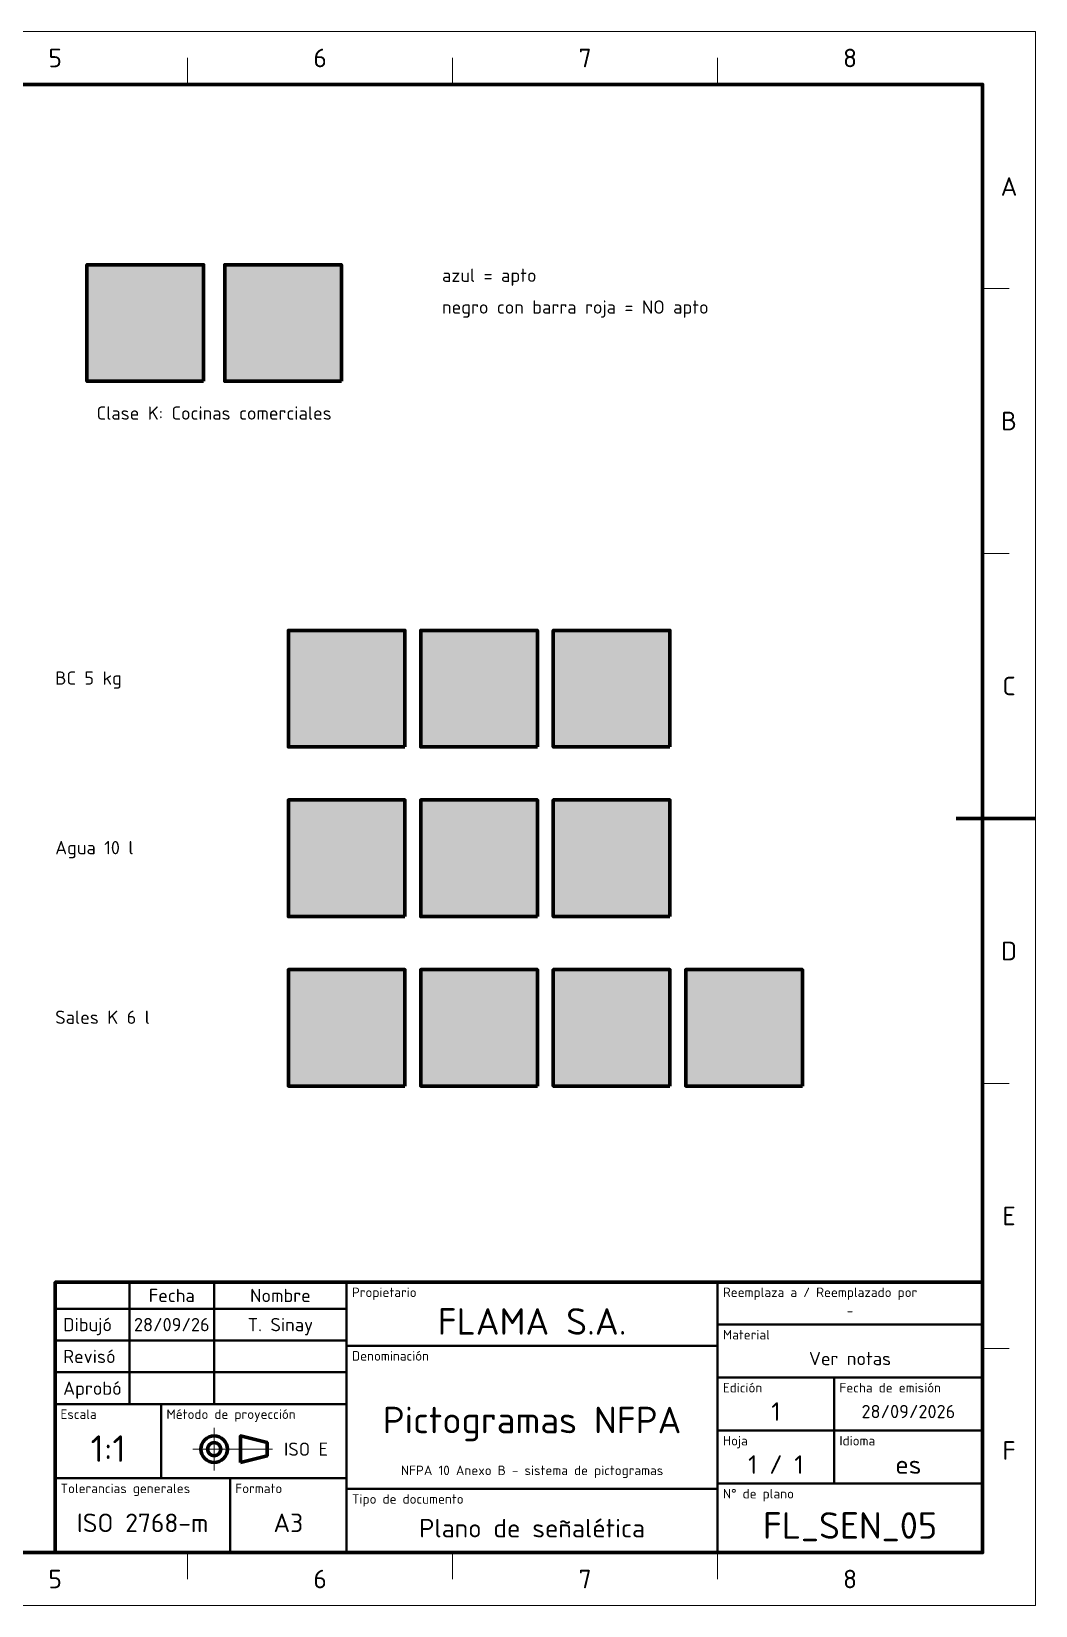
# Model space of a CAD drawing. Header units: millimetres. Extents: x 0 to 420, y 0 to 297.
# Drawn here: x 230.5 to 420, y 0 to 297 of the extents above; entities that cross this region are included whole.
import ezdxf
from ezdxf.enums import TextEntityAlignment as Align

# ---------------------------------------------------------------- set-up
doc = ezdxf.new("R2010")
doc.units = ezdxf.units.MM
doc.linetypes.add('IRAM-F-TRAZO-PUNTO', pattern=[20, 15, -2, 1, -2])
for name, color, linetype, lineweight in [('01-VISIBLE', 7, 'CONTINUOUS', 70), ('03-EJE', 1, 'IRAM-F-TRAZO-PUNTO', 18), ('05-RAYADO', 8, 'CONTINUOUS', 18), ('06-TEXTO', 7, 'CONTINUOUS', 25), ('07-RECUADRO', 7, 'CONTINUOUS', 70), ('08-FINA', 5, 'CONTINUOUS', 18), ('10-ROTULO', 7, 'CONTINUOUS', 35), ('11-TEXTO-ROTULO', 7, 'CONTINUOUS', 25)]:
    doc.layers.add(name, color=color, linetype=linetype, lineweight=lineweight)
doc.styles.add('ISO3098', font='isocpeur.ttf')

msp = doc.modelspace()

# ---------------------------------------------------------------- hatches: boundary and pattern name
at = {"layer": '05-RAYADO', "true_color": 0x0096d7}
h = msp.add_hatch(color=7, dxfattribs=at)
h.dxf.hatch_style = 1
h.paths.add_polyline_path([(263, 231), (263, 253), (241, 253), (241, 231)])
at = {"layer": '05-RAYADO', "true_color": 0x191919}
h = msp.add_hatch(color=7, dxfattribs=at)
h.dxf.hatch_style = 1
h.paths.add_polyline_path([(289, 231), (289, 253), (267, 253), (267, 231)])
at = {"layer": '05-RAYADO', "true_color": 0xc81e2d}
h = msp.add_hatch(color=7, dxfattribs=at)
h.dxf.hatch_style = 1
h.paths.add_polyline_path([(267, 251.29), (267, 253), (268.71, 253), (289, 232.71), (289, 231), (287.29, 231)])
at = {"layer": '05-RAYADO', "true_color": 0xffffff}
h = msp.add_hatch(color=7, dxfattribs=at)
h.dxf.hatch_style = 1
h.paths.add_polyline_path([(247.03, 237.16), (246.46, 241.16), (248.17, 244.6), (249.03, 242.88), (250.46, 247.46), (251.89, 242.31), (252.46, 245.74), (254.46, 241.74), (253.89, 237.16), (255.96, 237.16), (255.96, 234.96), (244.96, 234.96), (244.96, 235.84), (241.44, 235.84), (241.44, 236.72), (244.96, 236.72), (244.96, 237.16)])
h = msp.add_hatch(color=7, dxfattribs=at)
h.dxf.hatch_style = 1
h.paths.add_polyline_path([(273.03, 237.16), (272.46, 241.16), (274.17, 244.6), (275.03, 242.88), (276.46, 247.46), (277.89, 242.31), (278.46, 245.74), (280.46, 241.74), (279.89, 237.16), (281.96, 237.16), (281.96, 234.96), (270.96, 234.96), (270.96, 235.84), (267.44, 235.84), (267.44, 236.72), (270.96, 236.72), (270.96, 237.16)])
at = {"layer": '05-RAYADO', "true_color": 0x191919}
h = msp.add_hatch(color=7, dxfattribs=at)
h.dxf.hatch_style = 1
h.paths.add_polyline_path([(301, 162), (301, 184), (279, 184), (279, 162)])
at = {"layer": '05-RAYADO', "true_color": 0xc81e2d}
h = msp.add_hatch(color=7, dxfattribs=at)
h.dxf.hatch_style = 1
h.paths.add_polyline_path([(279, 182.29), (279, 184), (280.71, 184), (301, 163.71), (301, 162), (299.29, 162)])
at = {"layer": '05-RAYADO', "true_color": 0x0096d7}
h = msp.add_hatch(color=7, dxfattribs=at)
h.dxf.hatch_style = 1
h.paths.add_polyline_path([(326, 162), (326, 184), (304, 184), (304, 162)])
h = msp.add_hatch(color=7, dxfattribs=at)
h.dxf.hatch_style = 1
h.paths.add_polyline_path([(351, 162), (351, 184), (329, 184), (329, 162)])
at = {"layer": '05-RAYADO', "true_color": 0xffffff}
h = msp.add_hatch(color=7, dxfattribs=at)
h.dxf.hatch_style = 1
h.paths.add_polyline_path([(289.78, 173.44), (289.12, 165.96), (282.08, 165.96), (281.42, 173.44), (283.22, 173.44), (282.83, 176.21), (284.02, 178.59), (284.61, 177.4), (285.6, 180.57), (286.59, 177), (286.99, 179.38), (288.37, 176.61), (287.98, 173.44)])
h = msp.add_hatch(color=7, dxfattribs=at)
h.dxf.hatch_style = 1
h.paths.add_polyline_path([(290.84, 169.96), (292.55, 173.4), (293.41, 171.68), (294.84, 176.26), (296.27, 171.11), (296.84, 174.54), (298.84, 170.54), (298.27, 165.96), (291.41, 165.96)])
h = msp.add_hatch(color=7, dxfattribs=at)
h.dxf.hatch_style = 1
h.paths.add_polyline_path([(307.96, 175.2), (307.96, 176.96), (309.72, 176.96), (309.72, 175.2), (312.14, 175.2), (312.14, 173.88), (307.74, 173.88), (307.74, 175.2)])
h = msp.add_hatch(color=7, dxfattribs=at)
h.dxf.hatch_style = 1
h.paths.add_polyline_path([(315.7, 165.96), (323.1, 165.96), (323.71, 170.89), (321.56, 175.2), (320.94, 171.5), (319.4, 177.05), (317.86, 172.12), (316.94, 173.97), (315.09, 170.27)])
h = msp.add_hatch(color=7, dxfattribs=at)
h.dxf.hatch_style = 1
h.paths.add_polyline_path([(341.41, 165.96), (348.27, 165.96), (348.84, 170.54), (346.84, 174.54), (346.27, 171.11), (344.84, 176.26), (343.41, 171.68), (342.55, 173.4), (340.84, 169.96)])
h = msp.add_hatch(color=7, dxfattribs=at)
h.dxf.hatch_style = 1
h.paths.add_polyline_path([(306.64, 165.96), (306.64, 175.2), (307.74, 175.2), (307.74, 173.88), (307.74, 172.56), (307.74, 165.96)])
h = msp.add_hatch(color=7, dxfattribs=at)
h.dxf.hatch_style = 1
h.paths.add_polyline_path([(307.74, 165.96), (307.74, 172.56), (312.14, 172.56), (312.14, 165.96)])
h = msp.add_hatch(color=7, dxfattribs=at)
h.dxf.hatch_style = 1
h.paths.add_polyline_path([(312.14, 165.96), (312.14, 172.56), (312.14, 173.88), (312.14, 175.2), (313.24, 175.2), (313.24, 165.96)])
h = msp.add_hatch(color=7, dxfattribs=at)
h.dxf.hatch_style = 1
h.paths.add_polyline_path([(331.2, 170.36), (330.32, 170.36), (330.32, 165.96), (330.32, 165.92), (330.31, 165.87), (330.3, 165.83), (330.29, 165.79), (330.27, 165.75), (330.25, 165.72), (330.22, 165.68), (330.19, 165.65), (330.16, 165.62), (330.12, 165.59), (330.09, 165.57), (330.05, 165.55), (330.01, 165.54), (329.97, 165.53), (329.92, 165.52), (329.88, 165.52), (329.84, 165.52), (329.79, 165.53), (329.75, 165.54), (329.71, 165.55), (329.67, 165.57), (329.64, 165.59), (329.6, 165.62), (329.57, 165.65), (329.54, 165.68), (329.51, 165.72), (329.49, 165.75), (329.47, 165.79), (329.46, 165.83), (329.45, 165.87), (329.44, 165.92), (329.44, 165.96), (329.44, 170.8), (329.44, 170.84), (329.45, 170.89), (329.46, 170.93), (329.47, 170.97), (329.49, 171.01), (329.51, 171.04), (329.54, 171.08), (329.57, 171.11), (329.6, 171.14), (329.64, 171.17), (329.67, 171.19), (329.71, 171.21), (329.75, 171.22), (329.79, 171.23), (329.84, 171.24), (329.88, 171.24), (331.2, 171.24), (331.2, 173), (337.36, 173), (337.36, 172.12), (339.56, 172.12), (339.56, 171.46), (337.36, 171.46), (337.36, 170.14), (339.56, 170.14), (339.56, 169.48), (337.36, 169.48), (337.36, 168.6), (331.2, 168.6)])
at = {"layer": '05-RAYADO', "true_color": 0x0096d7}
h = msp.add_hatch(color=7, dxfattribs=at)
h.dxf.hatch_style = 1
h.paths.add_polyline_path([(301, 130), (301, 152), (279, 152), (279, 130)])
at = {"layer": '05-RAYADO', "true_color": 0x191919}
h = msp.add_hatch(color=7, dxfattribs=at)
h.dxf.hatch_style = 1
h.paths.add_polyline_path([(326, 130), (326, 152), (304, 152), (304, 130)])
at = {"layer": '05-RAYADO', "true_color": 0xc81e2d}
h = msp.add_hatch(color=7, dxfattribs=at)
h.dxf.hatch_style = 1
h.paths.add_polyline_path([(304, 150.29), (304, 152), (305.71, 152), (326, 131.71), (326, 130), (324.29, 130)])
at = {"layer": '05-RAYADO', "true_color": 0x191919}
h = msp.add_hatch(color=7, dxfattribs=at)
h.dxf.hatch_style = 1
h.paths.add_polyline_path([(351, 130), (351, 152), (329, 152), (329, 130)])
at = {"layer": '05-RAYADO', "true_color": 0xc81e2d}
h = msp.add_hatch(color=7, dxfattribs=at)
h.dxf.hatch_style = 1
h.paths.add_polyline_path([(329, 150.29), (329, 152), (330.71, 152), (351, 131.71), (351, 130), (349.29, 130)])
at = {"layer": '05-RAYADO', "true_color": 0xffffff}
h = msp.add_hatch(color=7, dxfattribs=at)
h.dxf.hatch_style = 1
h.paths.add_polyline_path([(289.78, 141.44), (289.12, 133.96), (282.08, 133.96), (281.42, 141.44), (283.22, 141.44), (282.83, 144.21), (284.02, 146.59), (284.61, 145.4), (285.6, 148.57), (286.59, 145), (286.99, 147.38), (288.37, 144.61), (287.98, 141.44)])
h = msp.add_hatch(color=7, dxfattribs=at)
h.dxf.hatch_style = 1
h.paths.add_polyline_path([(290.84, 137.96), (292.55, 141.4), (293.41, 139.68), (294.84, 144.26), (296.27, 139.11), (296.84, 142.54), (298.84, 138.54), (298.27, 133.96), (291.41, 133.96)])
h = msp.add_hatch(color=7, dxfattribs=at)
h.dxf.hatch_style = 1
h.paths.add_polyline_path([(306.64, 133.96), (306.64, 143.2), (307.74, 143.2), (307.74, 141.88), (307.74, 140.56), (307.74, 133.96)])
h = msp.add_hatch(color=7, dxfattribs=at)
h.dxf.hatch_style = 1
h.paths.add_polyline_path([(307.96, 143.2), (307.96, 144.96), (309.72, 144.96), (309.72, 143.2), (312.14, 143.2), (312.14, 141.88), (307.74, 141.88), (307.74, 143.2)])
h = msp.add_hatch(color=7, dxfattribs=at)
h.dxf.hatch_style = 1
h.paths.add_polyline_path([(312.14, 133.96), (312.14, 140.56), (312.14, 141.88), (312.14, 143.2), (313.24, 143.2), (313.24, 133.96)])
h = msp.add_hatch(color=7, dxfattribs=at)
h.dxf.hatch_style = 1
h.paths.add_polyline_path([(315.7, 133.96), (323.1, 133.96), (323.71, 138.89), (321.56, 143.2), (320.94, 139.5), (319.4, 145.05), (317.86, 140.12), (316.94, 141.97), (315.09, 138.27)])
h = msp.add_hatch(color=7, dxfattribs=at)
h.dxf.hatch_style = 1
h.paths.add_polyline_path([(341.41, 133.96), (348.27, 133.96), (348.84, 138.54), (346.84, 142.54), (346.27, 139.11), (344.84, 144.26), (343.41, 139.68), (342.55, 141.4), (340.84, 137.96)])
h = msp.add_hatch(color=7, dxfattribs=at)
h.dxf.hatch_style = 1
h.paths.add_polyline_path([(307.74, 133.96), (307.74, 140.56), (312.14, 140.56), (312.14, 133.96)])
h = msp.add_hatch(color=7, dxfattribs=at)
h.dxf.hatch_style = 1
h.paths.add_polyline_path([(331.2, 138.36), (330.32, 138.36), (330.32, 133.96), (330.32, 133.92), (330.31, 133.87), (330.3, 133.83), (330.29, 133.79), (330.27, 133.75), (330.25, 133.72), (330.22, 133.68), (330.19, 133.65), (330.16, 133.62), (330.12, 133.59), (330.09, 133.57), (330.05, 133.55), (330.01, 133.54), (329.97, 133.53), (329.92, 133.52), (329.88, 133.52), (329.84, 133.52), (329.79, 133.53), (329.75, 133.54), (329.71, 133.55), (329.67, 133.57), (329.64, 133.59), (329.6, 133.62), (329.57, 133.65), (329.54, 133.68), (329.51, 133.72), (329.49, 133.75), (329.47, 133.79), (329.46, 133.83), (329.45, 133.87), (329.44, 133.92), (329.44, 133.96), (329.44, 138.8), (329.44, 138.84), (329.45, 138.89), (329.46, 138.93), (329.47, 138.97), (329.49, 139.01), (329.51, 139.04), (329.54, 139.08), (329.57, 139.11), (329.6, 139.14), (329.64, 139.17), (329.67, 139.19), (329.71, 139.21), (329.75, 139.22), (329.79, 139.23), (329.84, 139.24), (329.88, 139.24), (331.2, 139.24), (331.2, 141), (337.36, 141), (337.36, 140.12), (339.56, 140.12), (339.56, 139.46), (337.36, 139.46), (337.36, 138.14), (339.56, 138.14), (339.56, 137.48), (337.36, 137.48), (337.36, 136.6), (331.2, 136.6)])
at = {"layer": '05-RAYADO', "true_color": 0x0096d7}
h = msp.add_hatch(color=7, dxfattribs=at)
h.dxf.hatch_style = 1
h.paths.add_polyline_path([(301, 98), (301, 120), (279, 120), (279, 98)])
at = {"layer": '05-RAYADO', "true_color": 0x191919}
h = msp.add_hatch(color=7, dxfattribs=at)
h.dxf.hatch_style = 1
h.paths.add_polyline_path([(326, 98), (326, 120), (304, 120), (304, 98)])
at = {"layer": '05-RAYADO', "true_color": 0xc81e2d}
h = msp.add_hatch(color=7, dxfattribs=at)
h.dxf.hatch_style = 1
h.paths.add_polyline_path([(304, 118.29), (304, 120), (305.71, 120), (326, 99.71), (326, 98), (324.29, 98)])
at = {"layer": '05-RAYADO', "true_color": 0x191919}
h = msp.add_hatch(color=7, dxfattribs=at)
h.dxf.hatch_style = 1
h.paths.add_polyline_path([(351, 98), (351, 120), (329, 120), (329, 98)])
at = {"layer": '05-RAYADO', "true_color": 0xc81e2d}
h = msp.add_hatch(color=7, dxfattribs=at)
h.dxf.hatch_style = 1
h.paths.add_polyline_path([(329, 118.29), (329, 120), (330.71, 120), (351, 99.71), (351, 98), (349.29, 98)])
at = {"layer": '05-RAYADO', "true_color": 0x0096d7}
h = msp.add_hatch(color=7, dxfattribs=at)
h.dxf.hatch_style = 1
h.paths.add_polyline_path([(376, 98), (376, 120), (354, 120), (354, 98)])
at = {"layer": '05-RAYADO', "true_color": 0xffffff}
h = msp.add_hatch(color=7, dxfattribs=at)
h.dxf.hatch_style = 1
h.paths.add_polyline_path([(289.78, 109.44), (289.12, 101.96), (282.08, 101.96), (281.42, 109.44), (283.22, 109.44), (282.83, 112.21), (284.02, 114.59), (284.61, 113.4), (285.6, 116.57), (286.59, 113), (286.99, 115.38), (288.37, 112.61), (287.98, 109.44)])
h = msp.add_hatch(color=7, dxfattribs=at)
h.dxf.hatch_style = 1
h.paths.add_polyline_path([(307.96, 111.2), (307.96, 112.96), (309.72, 112.96), (309.72, 111.2), (312.14, 111.2), (312.14, 109.88), (307.74, 109.88), (307.74, 111.2)])
h = msp.add_hatch(color=7, dxfattribs=at)
h.dxf.hatch_style = 1
h.paths.add_polyline_path([(315.7, 101.96), (323.1, 101.96), (323.71, 106.89), (321.56, 111.2), (320.94, 107.5), (319.4, 113.05), (317.86, 108.12), (316.94, 109.97), (315.09, 106.27)])
h = msp.add_hatch(color=7, dxfattribs=at)
h.dxf.hatch_style = 1
h.paths.add_polyline_path([(360.03, 104.16), (359.46, 108.16), (361.17, 111.6), (362.03, 109.88), (363.46, 114.46), (364.89, 109.31), (365.46, 112.74), (367.46, 108.74), (366.89, 104.16), (368.96, 104.16), (368.96, 101.96), (357.96, 101.96), (357.96, 102.84), (354.44, 102.84), (354.44, 103.72), (357.96, 103.72), (357.96, 104.16)])
h = msp.add_hatch(color=7, dxfattribs=at)
h.dxf.hatch_style = 1
h.paths.add_polyline_path([(290.84, 105.96), (292.55, 109.4), (293.41, 107.68), (294.84, 112.26), (296.27, 107.11), (296.84, 110.54), (298.84, 106.54), (298.27, 101.96), (291.41, 101.96)])
h = msp.add_hatch(color=7, dxfattribs=at)
h.dxf.hatch_style = 1
h.paths.add_polyline_path([(306.64, 101.96), (306.64, 111.2), (307.74, 111.2), (307.74, 109.88), (307.74, 108.56), (307.74, 101.96)])
h = msp.add_hatch(color=7, dxfattribs=at)
h.dxf.hatch_style = 1
h.paths.add_polyline_path([(312.14, 101.96), (312.14, 108.56), (312.14, 109.88), (312.14, 111.2), (313.24, 111.2), (313.24, 101.96)])
h = msp.add_hatch(color=7, dxfattribs=at)
h.dxf.hatch_style = 1
h.paths.add_polyline_path([(341.41, 101.96), (348.27, 101.96), (348.84, 106.54), (346.84, 110.54), (346.27, 107.11), (344.84, 112.26), (343.41, 107.68), (342.55, 109.4), (340.84, 105.96)])
h = msp.add_hatch(color=7, dxfattribs=at)
h.dxf.hatch_style = 1
h.paths.add_polyline_path([(307.74, 101.96), (307.74, 108.56), (312.14, 108.56), (312.14, 101.96)])
h = msp.add_hatch(color=7, dxfattribs=at)
h.dxf.hatch_style = 1
h.paths.add_polyline_path([(331.2, 106.36), (330.32, 106.36), (330.32, 101.96), (330.32, 101.92), (330.31, 101.87), (330.3, 101.83), (330.29, 101.79), (330.27, 101.75), (330.25, 101.72), (330.22, 101.68), (330.19, 101.65), (330.16, 101.62), (330.12, 101.59), (330.09, 101.57), (330.05, 101.55), (330.01, 101.54), (329.97, 101.53), (329.92, 101.52), (329.88, 101.52), (329.84, 101.52), (329.79, 101.53), (329.75, 101.54), (329.71, 101.55), (329.67, 101.57), (329.64, 101.59), (329.6, 101.62), (329.57, 101.65), (329.54, 101.68), (329.51, 101.72), (329.49, 101.75), (329.47, 101.79), (329.46, 101.83), (329.45, 101.87), (329.44, 101.92), (329.44, 101.96), (329.44, 106.8), (329.44, 106.84), (329.45, 106.89), (329.46, 106.93), (329.47, 106.97), (329.49, 107.01), (329.51, 107.04), (329.54, 107.08), (329.57, 107.11), (329.6, 107.14), (329.64, 107.17), (329.67, 107.19), (329.71, 107.21), (329.75, 107.22), (329.79, 107.23), (329.84, 107.24), (329.88, 107.24), (331.2, 107.24), (331.2, 109), (337.36, 109), (337.36, 108.12), (339.56, 108.12), (339.56, 107.46), (337.36, 107.46), (337.36, 106.14), (339.56, 106.14), (339.56, 105.48), (337.36, 105.48), (337.36, 104.6), (331.2, 104.6)])

# ---------------------------------------------------------------- linework, layer by layer
at = {"layer": '01-VISIBLE'}
for points in [[(263, 231), (263, 253), (241, 253), (241, 231), (263, 231)], [(289, 231), (289, 253), (267, 253), (267, 231), (289, 231)], [(301, 162), (301, 184), (279, 184), (279, 162), (301, 162)], [(326, 162), (326, 184), (304, 184), (304, 162), (326, 162)], [(351, 162), (351, 184), (329, 184), (329, 162), (351, 162)], [(301, 130), (301, 152), (279, 152), (279, 130), (301, 130)], [(326, 130), (326, 152), (304, 152), (304, 130), (326, 130)], [(351, 130), (351, 152), (329, 152), (329, 130), (351, 130)], [(301, 98), (301, 120), (279, 120), (279, 98), (301, 98)], [(326, 98), (326, 120), (304, 120), (304, 98), (326, 98)], [(351, 98), (351, 120), (329, 120), (329, 98), (351, 98)], [(376, 98), (376, 120), (354, 120), (354, 98), (376, 98)], [(270, 27), (275, 28.25), (275, 30.75), (270, 32)]]:
    msp.add_lwpolyline(points, close=True, dxfattribs=at)
for radius in [2.5, 1.25]:
    msp.add_circle((265, 29.5), radius, dxfattribs=at)
at = {"layer": '03-EJE'}
for p, q in [((265, 25.5), (265, 33.5)), ((261, 29.5), (276.5, 29.5))]:
    msp.add_line(p, q, dxfattribs=at)
at = {"layer": '07-RECUADRO'}
msp.add_line((420, 148.5), (405, 148.5), dxfattribs=at)
for points in [[(25, 10), (410, 10), (410, 287), (25, 287)], [(235, 10), (410, 10), (410, 61), (235, 61)]]:
    msp.add_lwpolyline(points, close=True, dxfattribs=at)
at = {"layer": '08-FINA'}
for p, q in [((260, 287), (260, 292)), ((310, 287), (310, 292)), ((360, 287), (360, 292)), ((410, 248.5), (415, 248.5)), ((410, 198.5), (415, 198.5)), ((410, 98.5), (415, 98.5)), ((410, 48.5), (415, 48.5)), ((260, 10), (260, 5)), ((310, 10), (310, 5)), ((360, 10), (360, 5))]:
    msp.add_line(p, q, dxfattribs=at)
msp.add_lwpolyline([(0, 0), (420, 0), (420, 297), (0, 297)], close=True, dxfattribs=at)
at = {"layer": '10-ROTULO'}
for points in [[(235, 56), (249, 56), (249, 61), (235, 61)], [(249, 56), (265, 56), (265, 61), (249, 61)], [(265, 56), (290, 56), (290, 61), (265, 61)], [(290, 49), (360, 49), (360, 61), (290, 61)], [(360, 53), (410, 53), (410, 61), (360, 61)], [(235, 50), (249, 50), (249, 56), (235, 56)], [(249, 50), (265, 50), (265, 56), (249, 56)], [(265, 50), (290, 50), (290, 56), (265, 56)], [(360, 43), (410, 43), (410, 53), (360, 53)], [(235, 44), (249, 44), (249, 50), (235, 50)], [(249, 44), (265, 44), (265, 50), (249, 50)], [(265, 44), (290, 44), (290, 50), (265, 50)], [(290, 22), (360, 22), (360, 49), (290, 49)], [(235, 38), (249, 38), (249, 44), (235, 44)], [(249, 38), (265, 38), (265, 44), (249, 44)], [(265, 38), (290, 38), (290, 44), (265, 44)], [(360, 33), (382, 33), (382, 43), (360, 43)], [(382, 33), (410, 33), (410, 43), (382, 43)], [(235, 24), (255, 24), (255, 38), (235, 38)], [(255, 24), (290, 24), (290, 38), (255, 38)], [(360, 23), (382, 23), (382, 33), (360, 33)], [(382, 23), (410, 23), (410, 33), (382, 33)], [(235, 10), (268, 10), (268, 24), (235, 24)], [(268, 10), (290, 10), (290, 24), (268, 24)], [(290, 10), (360, 10), (360, 22), (290, 22)], [(360, 10), (410, 10), (410, 23), (360, 23)]]:
    msp.add_lwpolyline(points, close=True, dxfattribs=at)

# ---------------------------------------------------------------- texts
at = {"layer": '06-TEXTO', "style": 'ISO3098'}
for s, height, p in [('5', 3.5, (235, 292)), ('6', 3.5, (285, 292)), ('7', 3.5, (335, 292)), ('8', 3.5, (385, 292)), ('A', 3.5, (415, 267.75)), ('Clase K: Cocinas comerciales', 2.5, (265, 225)), ('B', 3.5, (415, 223.5)), ('C', 3.5, (415, 173.5)), ('D', 3.5, (415, 123.5)), ('E', 3.5, (415, 73.5)), ('F', 3.5, (415, 29.25)), ('5', 3.5, (235, 5)), ('6', 3.5, (285, 5)), ('7', 3.5, (335, 5)), ('8', 3.5, (385, 5))]:
    msp.add_text(s, height=height, dxfattribs=at).set_placement(p, align=Align.MIDDLE_CENTER)
for s, p in [('azul = apto', (308, 249)), ('negro con barra roja = NO apto', (308, 243)), ('BC 5 kg', (235, 173)), ('Agua 10 l', (235, 141)), ('Sales K 6 l', (235, 109))]:
    msp.add_text(s, height=2.5, dxfattribs=at).set_placement(p, align=Align.BOTTOM_LEFT)
at = {"layer": '11-TEXTO-ROTULO', "style": 'ISO3098'}
for s, height, p in [('Fecha', 2.5, (257, 58.5)), ('Nombre', 2.5, (277.5, 58.5)), ('28/09/26', 2.5, (257, 53)), ('T. Sinay', 2.5, (277.5, 53)), ('FLAMA S.A.', 5, (325, 53.6)), ('-', 1.8, (385, 55.6)), ('Ver notas', 2.5, (385, 46.6)), ('Pictogramas NFPA', 5, (325, 35)), ('1', 3.5, (371, 36.6)), ('28/09/2026', 2.5, (396, 36.6)), ('1:1', 5, (245, 29.6)), ('1 / 1', 3.5, (371, 26.6)), ('es', 3.5, (396, 26.6)), ('NFPA 10 Anexo B - sistema de pictogramas', 1.8, (325, 25.5)), ('ISO 2768-m', 3.5, (251.5, 15.6)), ('A3', 3.5, (279, 15.6)), ('Plano de señalética', 3.5, (325, 14.6)), ('FL_SEN_05', 5, (385, 15.1))]:
    msp.add_text(s, height=height, dxfattribs=at).set_placement(p, align=Align.MIDDLE_CENTER)
for s, p in [('Propietario', (291, 60)), ('Reemplaza a / Reemplazado por', (361, 60)), ('Material', (361, 52)), ('Denominación', (291, 48)), ('Edición', (361, 42)), ('Fecha de emisión', (383, 42)), ('Escala', (236, 37)), ('Método de proyección', (256, 37)), ('Hoja', (361, 32)), ('Idioma', (383, 32)), ('Tolerancias generales', (236, 23)), ('Formato', (269, 23)), ('Tipo de documento', (291, 21)), ('N° de plano', (361, 22))]:
    msp.add_text(s, height=1.8, dxfattribs=at).set_placement(p, align=Align.TOP_LEFT)
for s, p in [('Dibujó', (236.5, 53)), ('Revisó', (236.5, 47)), ('Aprobó', (236.5, 41))]:
    msp.add_text(s, height=2.5, dxfattribs=at).set_placement(p, align=Align.MIDDLE_LEFT)
msp.add_text('ISO E', height=2.5, dxfattribs=at).set_placement((286.5, 29.5), align=Align.MIDDLE_RIGHT)

doc.saveas('drawing.dxf')
